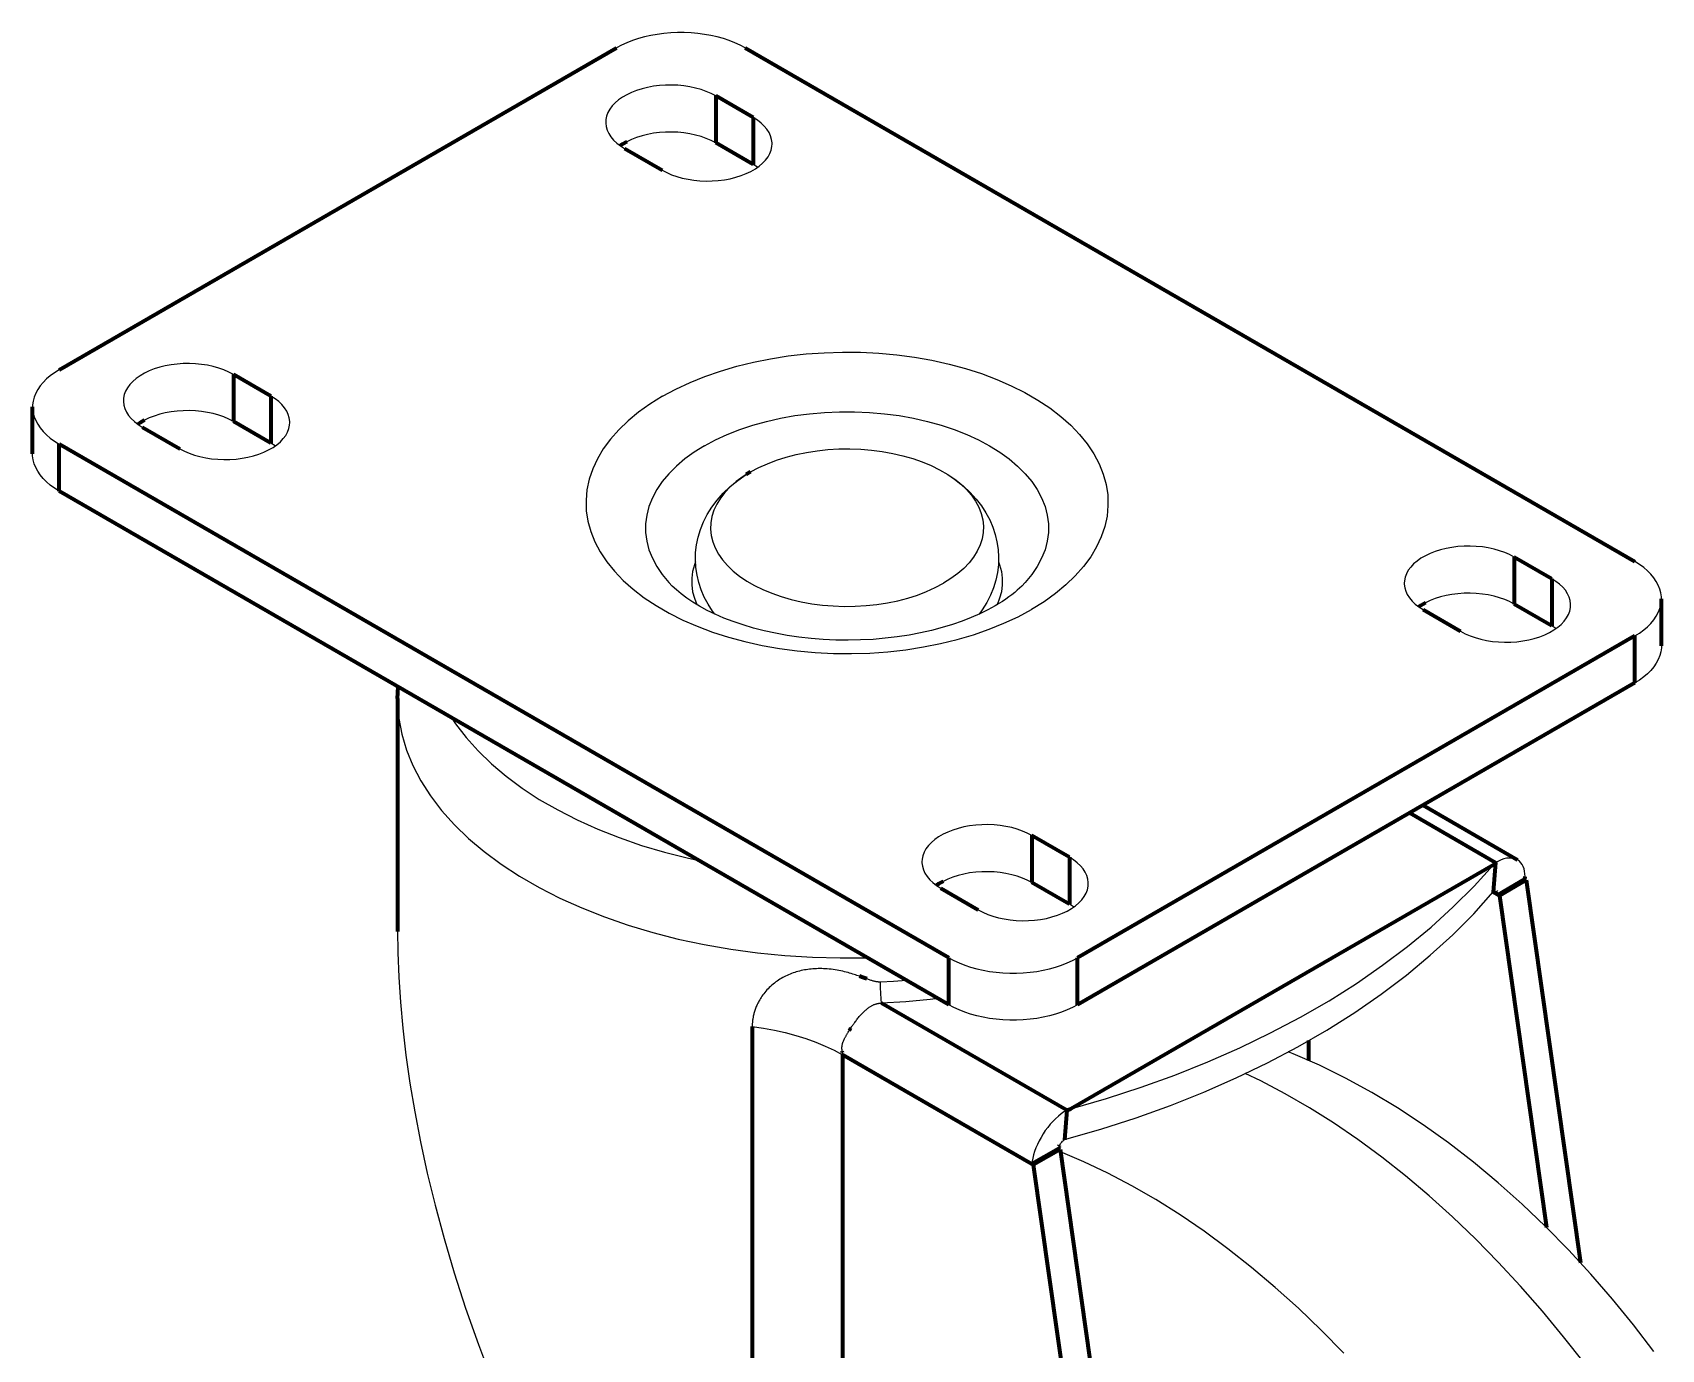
# Model space of a CAD drawing. Header units: millimetres. Extents: x 0 to 559, y 0 to 432.
# Drawn here: x 327.7 to 435.2, y 114.8 to 201.6 of the extents above; entities that cross this region are included whole.
import ezdxf

# ---------------------------------------------------------------- set-up
doc = ezdxf.new("R2010")
doc.units = ezdxf.units.MM
doc.layers.add('CAXA0', color=7, linetype='Continuous', lineweight=70)
doc.layers.add('CAXA3', color=7, linetype='Continuous', lineweight=25)

msp = doc.modelspace()

# ---------------------------------------------------------------- linework, layer by layer
at = {"layer": 'CAXA0', "color": 7, "linetype": 'Continuous', "lineweight": 70}
for p, q in [((329.462562, 179.384861), (366.231961, 200.613557)), ((374.717243, 200.613578), (433.40735, 166.729595)), ((372.772722, 197.449694), (372.772722, 194.346985)), ((375.247606, 196.020851), (372.772722, 197.449694)), ((375.247606, 196.020851), (375.247606, 192.918142)), ((366.622282, 194.261721), (366.478928, 194.161714)), ((366.909971, 194.427817), (366.622282, 194.261721)), ((366.762339, 193.979619), (369.237223, 192.550776)), ((375.247606, 192.918142), (372.772722, 194.346985)), ((340.953049, 179.078707), (340.953049, 175.975998)), ((343.427933, 177.649865), (340.953049, 179.078707)), ((343.427933, 177.649865), (343.427933, 174.547155)), ((327.70522, 173.832708), (327.70522, 176.935417)), ((334.80261, 175.890734), (334.659255, 175.790727)), ((335.090299, 176.056831), (334.80261, 175.890734)), ((334.942667, 175.608632), (337.417551, 174.179789)), ((343.427933, 174.547155), (340.953049, 175.975998)), ((329.462597, 171.383243), (329.462597, 174.485952)), ((388.152704, 140.601969), (329.462597, 174.485952)), ((375.070986, 172.648935), (374.782272, 172.473582)), ((388.152704, 137.49926), (329.462597, 171.383243)), ((425.452396, 167.035758), (425.452396, 163.933049)), ((427.927281, 165.606915), (425.452396, 167.035758)), ((427.927281, 165.606915), (427.927281, 162.504206)), ((419.301957, 163.847785), (419.158602, 163.747778)), ((419.589646, 164.013881), (419.301957, 163.847785)), ((419.442014, 163.565683), (421.916898, 162.13684)), ((427.927281, 162.504206), (425.452396, 163.933049)), ((435.164727, 161.177421), (435.164727, 164.28013)), ((433.407385, 161.830686), (396.637986, 140.60199)), ((433.407385, 158.727977), (433.407385, 161.830686)), ((351.783171, 157.707035), (351.814004, 158.478944)), ((433.407385, 158.727977), (396.637986, 137.499281)), ((351.783171, 157.707035), (351.783171, 142.342885)), ((419.436593, 150.661984), (425.667566, 147.064612)), ((418.557933, 150.154693), (424.222089, 146.884564)), ((393.632724, 148.664771), (393.632724, 145.562062)), ((396.107608, 147.235928), (393.632724, 148.664771)), ((396.107608, 147.235928), (396.107608, 144.133219)), ((424.088214, 146.733816), (396.199043, 130.632091)), ((424.222089, 146.884564), (424.067429, 144.932599)), ((387.482284, 145.476798), (387.33893, 145.376791)), ((387.769973, 145.642894), (387.482284, 145.476798)), ((387.622341, 145.194696), (390.097225, 143.765853)), ((396.107608, 144.133219), (393.632724, 145.562062)), ((426.158998, 145.781951), (424.391239, 144.761341)), ((426.250577, 145.719828), (424.482817, 144.699217)), ((426.158955, 145.781926), (426.167399, 145.966357)), ((426.250577, 145.719828), (426.158998, 145.774102)), ((426.250577, 145.719828), (429.817725, 120.481454)), ((424.06606, 144.941025), (424.391239, 144.753491)), ((424.113856, 144.955892), (424.067429, 144.932599)), ((424.15762, 144.971954), (424.113856, 144.955892)), ((424.308309, 144.962619), (424.274131, 144.976589)), ((424.482817, 144.699217), (424.391239, 144.753491)), ((424.482817, 144.699217), (427.575721, 122.816231)), ((388.152704, 137.49926), (388.152704, 140.601969)), ((396.637986, 137.499281), (396.637986, 140.60199)), ((382.409185, 139.329681), (382.2566, 139.384372)), ((382.74226, 139.208632), (382.409185, 139.329681)), ((395.937936, 130.554798), (383.71707, 137.610359)), ((375.183204, 136.073618), (375.183204, 84.60367)), ((381.590634, 135.81105), (381.642328, 135.890744)), ((381.642328, 135.890744), (381.696961, 135.97356)), ((381.12751, 134.351148), (381.116162, 134.442992)), ((411.897394, 133.822524), (411.897394, 135.142628)), ((381.138377, 134.200182), (381.138377, 80.735044)), ((393.632222, 126.994871), (381.138377, 134.200182)), ((395.937936, 130.554798), (395.783276, 128.602833)), ((395.937936, 130.554798), (396.199043, 130.632091)), ((395.399981, 128.02333), (393.632222, 127.00272)), ((395.49156, 127.961207), (393.7238, 126.940597)), ((395.49156, 127.961207), (395.399981, 128.015481)), ((395.43991, 128.179513), (395.464181, 128.235607)), ((395.49156, 127.961207), (403.768155, 69.402439)), ((393.7238, 126.940597), (393.632222, 126.994871)), ((393.7238, 126.940597), (402.000395, 68.381828))]:
    msp.add_line(p, q, dxfattribs=at)
at = {"layer": 'CAXA3', "color": 7, "linetype": 'Continuous', "lineweight": 25}
for points in [[(374.717243, 200.613578), (374.384878, 200.791133), (374.034727, 200.952346), (373.666791, 201.097217), (373.278821, 201.226371), (372.873066, 201.339184), (372.456271, 201.433779), (372.028249, 201.509852), (371.589187, 201.567708), (371.146382, 201.606385), (370.699771, 201.625563), (370.249418, 201.625562), (369.802808, 201.606382), (369.360004, 201.567703), (368.920942, 201.509845), (368.492922, 201.433769), (368.076127, 201.339172), (367.670374, 201.226358), (367.282406, 201.097202), (366.914472, 200.952329), (366.564324, 200.791114), (366.231961, 200.613557)], [(372.772722, 197.449694), (372.468257, 197.60859), (372.145457, 197.7481), (371.804323, 197.868225), (371.441454, 197.969697), (371.060251, 198.051784), (370.670916, 198.112287), (370.273229, 198.150626), (369.867411, 198.167382), (369.464321, 198.162108), (369.064035, 198.134207), (368.666479, 198.084276), (368.282291, 198.01365), (367.911835, 197.92177), (367.554747, 197.809197), (367.220586, 197.678941), (366.909971, 197.530527), (366.622282, 197.36443), (366.36522, 197.185098), (366.13961, 196.992172), (365.944627, 196.786009), (365.785488, 196.572128), (365.663162, 196.35032), (365.57668, 196.120794), (365.528358, 195.889691), (365.517901, 195.715554)], [(365.517901, 195.715554), (365.519225, 195.656971), (365.548252, 195.422675), (365.61466, 195.193074), (365.719461, 194.968295), (365.861644, 194.748211), (366.037403, 194.538713), (366.245472, 194.341763), (366.487117, 194.155398), (366.762339, 193.979619)], [(376.492045, 194.284916), (376.49072, 194.343499), (376.461694, 194.577795), (376.395285, 194.807396), (376.290485, 195.032175), (376.148302, 195.252259), (375.972542, 195.461758), (375.764474, 195.658708), (375.522828, 195.845072), (375.247606, 196.020851)], [(372.772722, 194.346985), (372.468257, 194.505881), (372.145457, 194.645391), (371.804323, 194.765516), (371.441454, 194.866988), (371.060251, 194.949074), (370.670916, 195.009578), (370.273229, 195.047917), (369.867411, 195.064673), (369.464321, 195.059398), (369.064035, 195.031498), (368.666479, 194.981566), (368.282291, 194.910941), (367.911835, 194.819061), (367.554747, 194.706487), (367.220586, 194.576232), (366.909971, 194.427817)], [(369.237223, 192.550776), (369.541689, 192.39188), (369.864488, 192.25237), (370.205622, 192.132245), (370.568491, 192.030773), (370.949694, 191.948687), (371.33903, 191.888183), (371.736716, 191.849844), (372.142535, 191.833088), (372.545624, 191.838363), (372.94591, 191.866263), (373.343467, 191.916195), (373.727654, 191.986821), (374.098111, 192.0787), (374.455198, 192.191274), (374.789359, 192.321529), (375.099974, 192.469944), (375.387663, 192.63604), (375.644726, 192.815372), (375.870335, 193.008298), (376.065318, 193.214461), (376.224457, 193.428342), (376.346783, 193.65015), (376.433265, 193.879677), (376.481587, 194.110779), (376.492045, 194.284916)], [(375.531018, 192.736047), (375.522828, 192.742363), (375.247606, 192.918142)], [(369.258168, 177.637897), (370.145213, 178.114398), (371.077803, 178.550409), (372.055939, 178.945929), (373.084813, 179.302485), (374.159232, 179.618551), (375.26362, 179.889543), (376.398413, 180.114806), (377.563174, 180.294996), (378.741018, 180.4275), (379.932134, 180.511624), (381.136333, 180.548063), (382.336155, 180.536287), (383.531537, 180.475596), (384.722543, 180.366691), (385.891906, 180.211151), (387.03931, 180.008297), (388.165071, 179.758808), (389.252868, 179.466301), (390.302147, 179.13015), (391.313462, 178.750981), (392.27215, 178.334291), (393.177446, 177.879534), (394.030115, 177.387257), (394.817796, 176.864595), (395.539542, 176.311108), (396.1963, 175.727236), (396.778548, 175.121446), (397.285201, 174.493418), (397.717344, 173.843471), (398.068712, 173.181028), (398.338129, 172.505907), (398.52677, 171.81829), (398.631902, 171.128146), (398.652308, 170.435438), (398.589203, 169.740204), (398.443504, 169.052522), (398.214007, 168.372502), (397.901914, 167.700034), (397.511751, 167.044869), (397.042381, 166.407257), (396.494941, 165.786947), (395.877366, 165.192932), (395.192304, 164.62821), (394.437109, 164.089783), (393.61178, 163.57765)], [(340.953049, 179.078707), (340.648584, 179.237603), (340.325785, 179.377114), (339.984651, 179.497238), (339.621782, 179.59871), (339.240578, 179.680797), (338.851243, 179.7413), (338.453557, 179.779639), (338.047738, 179.796395), (337.644649, 179.791121), (337.244363, 179.76322), (336.846806, 179.713289), (336.462619, 179.642663), (336.092162, 179.550784), (335.735075, 179.43821), (335.400914, 179.307954), (335.090299, 179.15954), (334.80261, 178.993444), (334.545547, 178.814111), (334.319938, 178.621185), (334.124954, 178.415022), (333.965815, 178.201141), (333.843489, 177.979333), (333.757008, 177.749807), (333.708685, 177.518705), (333.698228, 177.344567)], [(329.462562, 179.384861), (329.155023, 179.192973), (328.87579, 178.990816), (328.624862, 178.778391), (328.401157, 178.5544), (328.205758, 178.320141), (328.041912, 178.079507), (327.910147, 177.832392), (327.809936, 177.578903), (327.742944, 177.323253), (327.709727, 177.065406), (327.705575, 176.935417)], [(333.698228, 177.344567), (333.699552, 177.285984), (333.728579, 177.051688), (333.794988, 176.822087), (333.899788, 176.597308), (334.041971, 176.377224), (334.217731, 176.167726), (334.425799, 175.970776), (334.667444, 175.784411), (334.942667, 175.608632)], [(344.672372, 175.913929), (344.671048, 175.972512), (344.642021, 176.206808), (344.575612, 176.436409), (344.470812, 176.661188), (344.328629, 176.881272), (344.152869, 177.090771), (343.944801, 177.287721), (343.703156, 177.474085), (343.427933, 177.649865)], [(369.258168, 177.637897), (368.432838, 177.125764), (367.677643, 176.587337), (366.992581, 176.022615), (366.375007, 175.4286), (365.827566, 174.80829), (365.358196, 174.170678), (364.968033, 173.515513), (364.655941, 172.843045), (364.426443, 172.163026), (364.280744, 171.475343), (364.217639, 170.780109), (364.238045, 170.087401), (364.343177, 169.397257), (364.531818, 168.70964), (364.801235, 168.034519), (365.152603, 167.372076), (365.584746, 166.722129), (366.091399, 166.094101), (366.673647, 165.488311), (367.330405, 164.90444), (368.052151, 164.350952), (368.839832, 163.828291), (369.692502, 163.336013), (370.597797, 162.881256), (371.556485, 162.464566), (372.5678, 162.085397), (373.617079, 161.749246), (374.704876, 161.456739)], [(327.705575, 176.935417), (327.709729, 176.805399), (327.74295, 176.547552), (327.809945, 176.291902), (327.91016, 176.038413), (328.041929, 175.791299), (328.205778, 175.550666), (328.40118, 175.316408), (328.624888, 175.092418), (328.875819, 174.879994), (329.155055, 174.677839), (329.462597, 174.485952)], [(340.953049, 175.975998), (340.648584, 176.134894), (340.325785, 176.274404), (339.984651, 176.394529), (339.621782, 176.496001), (339.240578, 176.578087), (338.851243, 176.638591), (338.453557, 176.67693), (338.047738, 176.693686), (337.644649, 176.688411), (337.244363, 176.660511), (336.846806, 176.61058), (336.462619, 176.539954), (336.092162, 176.448074), (335.735075, 176.335501), (335.400914, 176.205245), (335.090299, 176.056831)], [(372.033595, 174.372319), (372.762443, 174.762763), (373.539791, 175.120669), (374.361293, 175.444035), (375.222354, 175.731054), (376.118158, 175.98012), (377.043695, 176.18984), (377.993791, 176.359042), (378.963131, 176.486779), (379.946295, 176.572336), (380.937784, 176.615236), (381.932053, 176.615239), (382.923543, 176.572343), (383.906707, 176.486791), (384.876049, 176.359058), (385.826147, 176.189861), (386.751688, 175.980146), (387.647496, 175.731084), (388.50856, 175.444069), (389.330067, 175.120707), (390.10742, 174.762805), (390.836274, 174.372364), (391.512552, 173.95157), (392.132472, 173.502774), (392.692568, 173.028486), (393.189706, 172.53136), (393.621107, 172.014175), (393.984358, 171.479823), (394.277428, 170.931293), (394.498678, 170.371652), (394.64687, 169.80403), (394.721176, 169.231602), (394.72118, 168.657568), (394.646883, 168.08514), (394.498699, 167.517518), (394.277457, 166.957876), (393.984395, 166.409344), (393.621151, 165.874991), (393.189758, 165.357803), (392.966424, 165.123787)], [(337.417551, 174.179789), (337.722016, 174.020893), (338.044815, 173.881383), (338.385949, 173.761258), (338.748818, 173.659786), (339.130022, 173.5777), (339.519357, 173.517196), (339.917043, 173.478857), (340.322862, 173.462101), (340.725951, 173.467376), (341.126237, 173.495276), (341.523794, 173.545208), (341.907981, 173.615834), (342.278438, 173.707713), (342.635525, 173.820287), (342.969686, 173.950542), (343.280301, 174.098957), (343.56799, 174.265053), (343.825053, 174.444385), (344.050662, 174.637311), (344.245646, 174.843474), (344.404785, 175.057355), (344.527111, 175.279163), (344.613592, 175.50869), (344.661915, 175.739792), (344.672372, 175.913929)], [(343.711345, 174.36506), (343.703156, 174.371376), (343.427933, 174.547155)], [(372.033595, 174.372319), (371.357323, 173.951521), (370.737409, 173.502722), (370.177321, 173.028432), (369.68019, 172.531303), (369.248796, 172.014116), (368.885552, 171.479762), (368.59249, 170.931231), (368.371249, 170.371589), (368.223065, 169.803967), (368.148767, 169.231538), (368.148771, 168.657505), (368.223077, 168.085076), (368.371269, 167.517455), (368.592519, 166.957814), (368.885589, 166.409284), (369.24884, 165.874932), (369.680241, 165.357747), (369.903523, 165.123787)], [(375.070986, 172.648935), (375.610225, 172.935159), (376.17953, 173.192668), (376.778901, 173.421464), (377.412597, 173.622652), (378.076359, 173.795126), (378.75741, 173.935566), (379.456087, 174.043352), (380.172054, 174.119105), (380.89153, 174.161365), (381.614583, 174.169485), (382.341145, 174.144114), (383.057232, 174.085738), (383.76264, 173.99372), (384.457573, 173.868699), (385.128655, 173.71308), (385.775422, 173.526272), (386.398339, 173.308867), (386.985414, 173.065049), (387.535953, 172.794307), (388.087925, 172.473712)], [(329.462597, 171.383243), (329.155055, 171.57513), (328.875819, 171.777285), (328.624888, 171.989709), (328.40118, 172.213699), (328.205778, 172.447957), (328.041929, 172.68859), (327.91016, 172.935704), (327.809945, 173.189193), (327.74295, 173.444843), (327.709729, 173.702689), (327.705575, 173.832708)], [(372.707321, 163.275557), (372.564469, 163.461692), (372.268351, 163.921743), (372.019772, 164.3897), (371.816871, 164.864006), (371.656632, 165.348518), (371.539538, 165.840695), (371.465997, 166.336823), (371.435748, 166.839146), (371.449676, 167.344503), (371.508234, 167.849179), (371.61261, 168.354469), (371.763603, 168.856645), (371.961586, 169.352109), (372.209259, 169.842248), (372.50909, 170.32542), (372.860683, 170.79559), (373.263544, 171.248337), (373.717771, 171.680692), (374.223806, 172.090166), (374.781638, 172.473915)], [(374.782272, 172.473582), (374.57523, 172.337608), (374.129209, 172.008922), (373.732923, 171.662878), (373.384455, 171.297017), (373.085723, 170.913798), (372.842475, 170.520597), (372.655787, 170.117221), (372.524584, 169.703863), (372.451392, 169.288479), (372.437333, 168.87103), (372.481285, 168.451555), (372.582401, 168.038128), (372.74179, 167.630867), (372.958342, 167.229654), (373.227891, 166.842212), (373.551462, 166.468807), (373.92803, 166.109173), (374.350346, 165.770232), (374.819296, 165.452385), (375.333994, 165.155231), (375.884533, 164.884489), (376.471608, 164.640671), (377.094525, 164.423265), (377.741293, 164.236457), (378.412374, 164.080839), (379.107307, 163.955817), (379.812715, 163.863799), (380.528802, 163.805424), (381.255364, 163.780052), (381.978417, 163.788172), (382.697893, 163.830433), (383.41386, 163.906185), (384.112537, 164.013971), (384.793588, 164.154411), (385.45735, 164.326886), (386.091046, 164.528074), (386.690417, 164.756869), (387.259722, 165.014379), (387.798961, 165.300602)], [(388.087925, 172.473712), (388.519602, 172.179305), (388.941917, 171.840364), (389.318485, 171.48073), (389.642057, 171.107325), (389.911605, 170.719883), (390.128158, 170.31867), (390.287546, 169.911409), (390.388662, 169.497983), (390.432614, 169.078508), (390.418556, 168.661059), (390.345363, 168.245675), (390.21416, 167.832317), (390.027472, 167.42894), (389.784225, 167.035739), (389.485492, 166.65252), (389.137024, 166.28666), (388.740738, 165.940616), (388.294717, 165.61193), (387.798961, 165.300602)], [(388.08831, 172.473915), (388.633047, 172.09992), (389.126619, 171.703027), (389.569448, 171.286271), (389.961706, 170.853207), (390.304975, 170.406048), (390.601167, 169.946015), (390.849818, 169.478072), (391.05279, 169.003776), (391.213098, 168.519274), (391.33026, 168.027105), (391.403869, 167.530982), (391.434186, 167.028663), (391.420327, 166.523308), (391.361839, 166.018632), (391.257535, 165.513339), (391.106616, 165.011156), (390.908707, 164.515683)], [(425.452396, 167.035758), (425.147931, 167.194654), (424.825132, 167.334164), (424.483998, 167.454289), (424.121129, 167.555761), (423.739926, 167.637847), (423.35059, 167.698351), (422.952904, 167.73669), (422.547085, 167.753446), (422.143996, 167.748171), (421.74371, 167.720271), (421.346153, 167.670339), (420.961966, 167.599714), (420.591509, 167.507834), (420.234422, 167.39526), (419.900261, 167.265005), (419.589646, 167.11659), (419.301957, 166.950494), (419.044894, 166.771162), (418.819285, 166.578236), (418.624301, 166.372073), (418.465163, 166.158192), (418.342836, 165.936384), (418.256355, 165.706857), (418.208032, 165.475755), (418.197575, 165.301618)], [(371.443313, 166.713518), (371.363712, 166.512162), (371.249472, 166.074563), (371.192193, 165.633259), (371.192197, 165.190718), (371.249482, 164.749414), (371.363728, 164.311815), (371.528567, 163.894864)], [(391.425614, 166.716097), (391.506219, 166.512211), (391.620466, 166.074612), (391.677751, 165.633308), (391.677754, 165.190767), (391.620475, 164.749463), (391.506235, 164.311863), (391.335672, 163.880417)], [(435.164372, 164.28013), (435.160219, 164.410149), (435.126997, 164.667995), (435.060002, 164.923645), (434.959787, 165.177134), (434.828019, 165.424248), (434.66417, 165.664881), (434.468767, 165.899139), (434.245059, 166.123129), (433.994128, 166.335553), (433.714892, 166.537708), (433.40735, 166.729595)], [(429.171719, 163.87098), (429.170395, 163.929563), (429.141368, 164.163859), (429.07496, 164.39346), (428.970159, 164.618239), (428.827976, 164.838323), (428.652216, 165.047822), (428.444148, 165.244771), (428.202503, 165.431136), (427.927281, 165.606915)], [(391.21179, 163.815367), (390.725799, 163.549693), (390.199274, 163.291685), (389.633519, 163.043758), (389.030198, 162.808241), (388.3914, 162.587384), (387.71933, 162.383233), (387.015825, 162.19754), (386.284049, 162.032225), (385.528302, 161.889137), (384.751617, 161.769562), (383.957325, 161.674644), (383.15039, 161.60545), (382.334351, 161.562603), (381.512826, 161.546546), (380.691002, 161.557491), (379.872543, 161.595358), (379.061125, 161.659876), (378.261944, 161.750386), (377.478511, 161.866088), (376.714214, 162.006003), (375.973912, 162.168595), (375.260701, 162.352352), (374.577321, 162.55564), (373.927834, 162.776122), (373.314774, 163.011575), (372.739811, 163.259851), (372.205471, 163.518148), (371.713659, 163.783529), (371.264703, 164.053581), (370.858905, 164.32572), (370.496816, 164.596896), (370.178552, 164.863932), (369.903523, 165.123787)], [(390.908707, 164.515683), (390.66111, 164.02553), (390.361358, 163.54234), (390.161642, 163.275194)], [(392.966424, 165.123787), (392.82245, 164.983812), (392.665891, 164.841343), (392.496639, 164.696893), (392.314729, 164.551045), (392.120103, 164.404263), (391.912499, 164.256843), (391.691816, 164.109194), (391.458211, 163.961875), (391.21179, 163.815367)], [(418.197575, 165.301618), (418.1989, 165.243035), (418.227926, 165.008739), (418.294335, 164.779138), (418.399135, 164.554359), (418.541318, 164.334275), (418.717078, 164.124776), (418.925146, 163.927826), (419.166792, 163.741462), (419.442014, 163.565683)], [(425.452396, 163.933049), (425.147931, 164.091945), (424.825132, 164.231455), (424.483998, 164.35158), (424.121129, 164.453052), (423.739926, 164.535138), (423.35059, 164.595642), (422.952904, 164.633981), (422.547085, 164.650737), (422.143996, 164.645462), (421.74371, 164.617562), (421.346153, 164.56763), (420.961966, 164.497004), (420.591509, 164.405125), (420.234422, 164.292551), (419.900261, 164.162296), (419.589646, 164.013881)], [(387.606327, 161.326004), (388.710715, 161.596996), (389.785134, 161.913062), (390.814008, 162.269618), (391.792144, 162.665138), (392.724735, 163.101149), (393.61178, 163.57765)], [(421.916898, 162.13684), (422.221363, 161.977944), (422.544163, 161.838434), (422.885297, 161.718309), (423.248166, 161.616837), (423.629369, 161.534751), (424.018704, 161.474247), (424.416391, 161.435908), (424.822209, 161.419152), (425.225298, 161.424427), (425.625585, 161.452327), (426.023141, 161.502258), (426.407329, 161.572884), (426.777785, 161.664764), (427.134873, 161.777337), (427.469033, 161.907593), (427.779649, 162.056007), (428.067337, 162.222104), (428.3244, 162.401436), (428.55001, 162.594362), (428.744993, 162.800525), (428.904132, 163.014406), (429.026458, 163.236214), (429.11294, 163.46574), (429.161262, 163.696843), (429.171719, 163.87098)], [(433.407385, 161.830686), (433.714924, 162.022574), (433.994158, 162.224731), (434.245085, 162.437156), (434.46879, 162.661147), (434.66419, 162.895406), (434.828035, 163.13604), (434.9598, 163.383155), (435.060011, 163.636644), (435.127003, 163.892294), (435.16022, 164.150141), (435.164372, 164.28013)], [(428.210692, 162.322111), (428.202503, 162.328427), (427.927281, 162.504206)], [(374.704876, 161.456739), (375.830637, 161.20725), (376.978041, 161.004396), (378.147404, 160.848856), (379.33841, 160.739951), (380.533792, 160.67926), (381.733614, 160.667485), (382.937813, 160.703923), (384.128929, 160.788047), (385.306773, 160.920551), (386.471535, 161.100741), (387.606327, 161.326004)], [(435.164372, 161.177421), (435.16022, 161.047432), (435.127003, 160.789585), (435.060011, 160.533935), (434.9598, 160.280446), (434.828035, 160.033331), (434.66419, 159.792697), (434.46879, 159.558438), (434.245085, 159.334446), (433.994158, 159.122022), (433.714924, 158.919865), (433.407385, 158.727977)], [(351.783171, 157.707035), (351.786689, 157.443339), (351.87104, 156.390089), (352.067536, 155.341834), (352.375434, 154.302552), (352.793564, 153.276183), (353.320341, 152.266623), (353.953766, 151.2777), (354.691437, 150.313165), (355.530555, 149.376678), (356.467938, 148.471791), (357.500029, 147.601937), (358.622914, 146.770414), (359.832332, 145.980378), (361.123697, 145.234825), (362.492109, 144.536584), (363.932379, 143.888302), (365.439041, 143.29244), (367.006382, 142.751257), (368.628455, 142.266806), (370.299107, 141.840926), (372.012002, 141.475231), (373.760642, 141.171109), (375.538392, 140.929714), (377.338511, 140.75196), (379.154169, 140.638523), (380.978478, 140.589833), (382.771925, 140.605784)], [(355.349369, 156.437846), (355.609821, 156.031221), (356.303039, 155.12481), (357.09159, 154.244757), (357.972485, 153.3944), (358.942381, 152.576964), (359.997599, 151.79555), (361.134136, 151.053123), (362.347682, 150.352498), (363.633632, 149.696333), (364.987109, 149.087118), (366.402978, 148.527163), (367.875868, 148.018593), (369.400193, 147.563336), (370.97017, 147.16312), (371.674478, 147.012753)], [(393.632724, 148.664771), (393.328259, 148.823667), (393.005459, 148.963177), (392.664325, 149.083302), (392.301456, 149.184774), (391.920253, 149.26686), (391.530918, 149.327364), (391.133231, 149.365703), (390.727413, 149.382459), (390.324323, 149.377184), (389.924037, 149.349284), (389.52648, 149.299353), (389.142293, 149.228727), (388.771836, 149.136847), (388.414749, 149.024274), (388.080588, 148.894018), (387.769973, 148.745604), (387.482284, 148.579507), (387.225222, 148.400175), (386.999612, 148.207249), (386.804629, 148.001086), (386.64549, 147.787205), (386.523164, 147.565397), (386.436682, 147.335871), (386.38836, 147.104768), (386.377902, 146.930631)], [(397.352047, 145.499993), (397.350722, 145.558576), (397.321696, 145.792872), (397.255287, 146.022473), (397.150486, 146.247252), (397.008304, 146.467336), (396.832544, 146.676835), (396.624475, 146.873785), (396.38283, 147.060149), (396.107608, 147.235928)], [(386.377902, 146.930631), (386.379227, 146.872048), (386.408253, 146.637752), (386.474662, 146.408151), (386.579463, 146.183372), (386.721645, 145.963288), (386.897405, 145.753789), (387.105474, 145.556839), (387.347119, 145.370475), (387.622341, 145.194696)], [(393.632724, 145.562062), (393.328259, 145.720958), (393.005459, 145.860468), (392.664325, 145.980593), (392.301456, 146.082065), (391.920253, 146.164151), (391.530918, 146.224655), (391.133231, 146.262994), (390.727413, 146.27975), (390.324323, 146.274475), (389.924037, 146.246575), (389.52648, 146.196643), (389.142293, 146.126017), (388.771836, 146.034138), (388.414749, 145.921564), (388.080588, 145.791309), (387.769973, 145.642894)], [(396.199043, 130.632091), (398.55, 131.317684), (400.839487, 132.06309), (403.067503, 132.868308), (405.237669, 133.73492), (407.346365, 134.661344), (409.382724, 135.642842), (411.34631, 136.679674), (413.237558, 137.771581), (415.046908, 138.913041), (416.773979, 140.104347), (418.419152, 141.345207), (419.974004, 142.629223), (421.435728, 143.954264), (422.807131, 145.322462), (424.088214, 146.733816)], [(424.088214, 146.733816), (424.103147, 146.750548), (424.222089, 146.884564)], [(425.667809, 147.064476), (425.552605, 147.119574), (425.414291, 147.161257), (425.266511, 147.182534), (425.109035, 147.182958), (424.942094, 147.162976), (424.769544, 147.123095), (424.592669, 147.063484), (424.410184, 146.983974), (424.222089, 146.884564)], [(426.167399, 145.966357), (426.160298, 146.142081), (426.137651, 146.309098), (426.09935, 146.47), (426.045503, 146.622195), (425.976441, 146.757902), (425.891411, 146.875557), (425.791165, 146.976724), (425.667809, 147.064476)], [(390.097225, 143.765853), (390.40169, 143.606957), (390.72449, 143.467447), (391.065624, 143.347322), (391.428493, 143.24585), (391.809696, 143.163764), (392.199031, 143.10326), (392.596718, 143.064921), (393.002537, 143.048165), (393.405626, 143.05344), (393.805912, 143.08134), (394.203469, 143.131271), (394.587656, 143.201897), (394.958113, 143.293777), (395.3152, 143.40635), (395.649361, 143.536606), (395.959976, 143.68502), (396.247665, 143.851117), (396.504727, 144.030449), (396.730337, 144.223375), (396.92532, 144.429538), (397.084459, 144.643419), (397.206785, 144.865227), (397.293267, 145.094753), (397.341589, 145.325856), (397.352047, 145.499993)], [(395.782338, 128.615712), (398.174763, 129.305332), (400.503729, 130.056478), (402.769237, 130.869147), (404.974927, 131.744943), (407.117158, 132.682264), (409.185012, 133.676306), (411.178174, 134.727389), (413.096959, 135.835193), (414.931385, 136.993956), (416.680969, 138.2039), (418.346195, 139.464802), (419.918533, 140.770239), (421.395141, 142.118068), (422.778861, 143.510431), (424.069695, 144.947327)], [(396.391019, 143.951124), (396.38283, 143.95744), (396.107608, 144.133219)], [(424.274131, 144.976589), (424.237758, 144.982302), (424.198723, 144.980785), (424.15762, 144.971954)], [(424.390977, 144.76119), (424.390657, 144.806996), (424.384804, 144.847993), (424.373418, 144.884182), (424.356135, 144.916285), (424.33332, 144.94358), (424.308309, 144.962619)], [(351.783177, 142.402995), (351.801536, 140.942783), (351.864348, 139.330229), (351.973088, 137.669476), (352.129664, 135.955917), (352.337539, 134.177491), (352.599462, 132.335667), (352.918089, 130.43201), (353.298823, 128.455078), (353.745594, 126.405016), (354.261618, 124.286163), (354.852932, 122.094051), (355.523161, 119.831298), (356.27621, 117.50166), (357.119975, 115.103354), (358.056235, 112.644042)], [(382.2566, 139.384372), (382.175273, 139.412796), (382.09026, 139.441972), (382.001687, 139.471832), (381.909312, 139.501924), (381.813057, 139.532323), (381.713002, 139.562995), (381.609141, 139.593327), (381.501445, 139.623368), (381.389946, 139.653115), (381.274734, 139.681877), (381.155369, 139.709747), (381.032295, 139.736685), (380.90694, 139.761791), (380.778852, 139.785004), (380.648487, 139.806421), (380.518627, 139.825343), (380.389739, 139.841529), (380.261362, 139.85521), (380.134884, 139.866372), (380.010972, 139.874919), (379.888962, 139.880915), (379.768254, 139.884587), (379.648748, 139.885972), (379.530545, 139.885015), (379.413349, 139.881807), (379.297042, 139.876355), (379.181745, 139.86864), (379.067522, 139.858717), (378.954398, 139.846586), (378.842351, 139.832234), (378.731374, 139.815695), (378.621476, 139.796973), (378.512651, 139.776051), (378.404869, 139.75293), (378.298129, 139.727616), (378.192433, 139.700091), (378.087752, 139.670321), (377.984074, 139.638309), (377.881411, 139.60404), (377.779772, 139.567454), (377.679131, 139.528545), (377.579514, 139.487307), (377.481004, 139.443684), (377.383587, 139.397667), (377.287276, 139.34925), (377.192195, 139.298383), (377.098476, 139.245167), (377.005984, 139.189485), (376.914442, 139.130956), (376.823632, 139.069462), (376.733771, 139.005112), (376.645229, 138.937866), (376.557752, 138.867418), (376.471592, 138.794063), (376.387883, 138.718657), (376.306721, 138.641083), (376.228004, 138.561435), (376.152569, 138.48088), (376.080613, 138.399468), (376.011931, 138.317122), (375.946759, 138.234813), (375.885195, 138.152581), (375.827132, 138.070362), (375.772498, 137.988976), (375.721343, 137.908455), (375.673608, 137.828747), (375.629058, 137.750546), (375.587769, 137.674005), (375.549659, 137.598955), (375.514254, 137.525616), (375.481574, 137.454123), (375.451596, 137.384329), (375.423782, 137.316039), (375.398098, 137.249292), (375.374576, 137.184041), (375.352781, 137.119963), (375.332655, 137.056974), (375.314255, 136.995154), (375.297326, 136.93443), (375.281825, 136.874633), (375.267794, 136.81593), (375.255098, 136.758749), (375.243765, 136.703132), (375.233766, 136.649037), (375.224893, 136.596768), (375.217168, 136.546532), (375.210567, 136.498122), (375.204808, 136.451225), (375.19987, 136.40595), (375.195773, 136.362189), (375.192302, 136.319301), (375.189419, 136.277271), (375.187162, 136.236113), (375.185422, 136.195229), (375.184165, 136.154419), (375.183426, 136.113882), (375.183204, 136.073618)], [(388.152704, 140.601969), (388.48507, 140.424414), (388.83522, 140.263201), (389.203156, 140.11833), (389.591126, 139.989176), (389.996881, 139.876363), (390.413677, 139.781768), (390.841698, 139.705695), (391.28076, 139.647839), (391.723565, 139.609162), (392.170176, 139.589984), (392.620529, 139.589985), (393.067139, 139.609165), (393.509944, 139.647844), (393.949005, 139.705703), (394.377025, 139.781778), (394.79382, 139.876375), (395.199573, 139.989189), (395.587541, 140.118345), (395.955475, 140.263218), (396.305623, 140.424433), (396.637986, 140.60199)], [(383.643068, 139.002332), (383.603998, 139.001446), (383.56416, 139.001992), (383.523553, 139.003971), (383.482187, 139.007423), (383.440051, 139.012311), (383.397122, 139.018527), (383.353427, 139.026082), (383.308938, 139.034969), (383.263545, 139.045058), (383.21732, 139.056334), (383.170191, 139.068816), (383.121832, 139.082429), (383.072257, 139.097169), (383.021453, 139.113047), (382.969049, 139.130008), (382.915061, 139.14806), (382.859473, 139.167206), (382.801871, 139.18739), (382.74226, 139.208632)], [(385.369356, 139.106191), (385.366437, 139.10594), (384.507289, 139.04694), (383.643068, 139.002332)], [(383.717535, 137.61009), (383.707815, 137.692225), (383.698262, 137.786924), (383.689038, 137.892569), (383.680301, 138.00735), (383.672202, 138.129305), (383.664879, 138.256347), (383.658456, 138.386302), (383.653044, 138.516946), (383.648736, 138.646044), (383.645605, 138.771387), (383.643705, 138.890831), (383.643068, 139.002332)], [(381.696961, 135.97356), (381.754765, 136.059685), (381.784922, 136.103971), (381.816126, 136.149361), (381.848366, 136.195759), (381.881716, 136.243186), (381.916522, 136.292081), (381.953006, 136.342651), (381.991044, 136.394566), (382.030461, 136.447445), (382.071456, 136.50149), (382.1139, 136.55636), (382.157074, 136.610906), (382.200864, 136.664995), (382.245357, 136.718683), (382.290072, 136.771166), (382.334842, 136.82229), (382.379756, 136.872196), (382.424682, 136.920556), (382.46959, 136.967381), (382.514427, 137.012679), (382.559022, 137.056155), (382.60331, 137.097799), (382.647271, 137.137678), (382.690786, 137.175625), (382.733749, 137.211614), (382.77619, 137.245755), (382.818186, 137.278093), (382.859716, 137.30867), (382.900742, 137.337526), (382.941328, 137.3647), (382.981448, 137.390229), (383.021083, 137.414158), (383.060302, 137.436529), (383.099077, 137.457378), (383.137404, 137.476749), (383.175388, 137.49469), (383.213011, 137.511242), (383.250266, 137.526436), (383.287278, 137.540304), (383.324033, 137.552886), (383.360528, 137.564206), (383.396896, 137.574266), (383.43318, 137.58311), (383.469327, 137.59075), (383.50533, 137.597138), (383.541203, 137.602299), (383.576923, 137.606264), (383.612425, 137.609003), (383.647685, 137.610526), (383.682722, 137.610879), (383.717535, 137.61009)], [(387.441878, 137.909647), (386.915936, 137.846216), (385.325632, 137.704399), (383.71707, 137.610359)], [(396.637986, 137.499281), (396.305623, 137.321724), (395.955475, 137.160509), (395.587541, 137.015636), (395.199573, 136.88648), (394.79382, 136.773666), (394.377025, 136.679069), (393.949005, 136.602993), (393.509944, 136.545135), (393.067139, 136.506456), (392.620529, 136.487276), (392.170176, 136.487275), (391.723565, 136.506453), (391.28076, 136.54513), (390.841698, 136.602986), (390.413677, 136.679059), (389.996881, 136.773654), (389.591126, 136.886466), (389.203156, 137.015621), (388.83522, 137.160492), (388.48507, 137.321705), (388.152704, 137.49926)], [(375.183204, 136.073618), (375.924349, 135.966969), (376.65224, 135.833314), (377.363929, 135.673194), (378.056532, 135.487258), (378.727243, 135.276259), (379.373344, 135.041052), (379.992219, 134.782591), (380.581359, 134.501922), (381.138377, 134.200182)], [(381.116162, 134.442992), (381.112138, 134.477942), (381.110217, 134.496415), (381.10838, 134.515606), (381.10665, 134.535515), (381.105147, 134.556264), (381.10387, 134.577891), (381.10285, 134.60037), (381.102254, 134.623729), (381.102097, 134.648017), (381.102403, 134.673199), (381.103353, 134.69918), (381.104981, 134.725973), (381.107296, 134.753578), (381.110448, 134.781878), (381.114487, 134.810894), (381.119407, 134.840616), (381.125282, 134.870876), (381.132174, 134.901719), (381.140062, 134.933106), (381.148872, 134.964746), (381.158653, 134.996635), (381.169381, 135.028774), (381.180864, 135.060874), (381.193075, 135.092823), (381.206043, 135.124724), (381.219643, 135.156611), (381.233842, 135.188412), (381.248674, 135.22019), (381.264124, 135.252176), (381.280218, 135.284415), (381.296944, 135.316853), (381.314241, 135.349575), (381.332111, 135.382573), (381.350566, 135.415843), (381.369565, 135.44948), (381.389106, 135.483468), (381.409209, 135.517808), (381.429857, 135.552616), (381.451056, 135.587878), (381.472824, 135.623591), (381.495169, 135.659884), (381.518102, 135.696742)], [(381.518102, 135.696742), (381.565813, 135.772266), (381.590634, 135.81105)], [(381.138377, 134.200182), (381.138341, 134.208271), (381.138219, 134.21651), (381.138013, 134.224901), (381.137728, 134.233396), (381.137359, 134.242042), (381.13689, 134.250984), (381.13633, 134.260215), (381.135673, 134.269744), (381.134893, 134.279744), (381.133993, 134.290236), (381.132976, 134.301202), (381.131817, 134.312763), (381.130511, 134.324966), (381.129073, 134.337769), (381.12751, 134.351148)], [(434.661796, 114.640336), (433.318056, 116.390673), (431.930392, 118.09186), (430.500596, 119.741), (429.02942, 121.336233), (427.517946, 122.875051), (425.969033, 124.353084), (424.385769, 125.765989), (422.768467, 127.111897), (421.120747, 128.386059), (419.450506, 129.581139), (417.760006, 130.694646), (416.051109, 131.724315), (414.330917, 132.665072), (412.599014, 133.516403), (410.859731, 134.275264), (410.546909, 134.394495)], [(430.079457, 113.857075), (428.712523, 115.606106), (427.309171, 117.303327), (425.872311, 118.94522), (424.40492, 120.528382), (422.910039, 122.049532), (421.390768, 123.505518), (419.850255, 124.89332), (418.291692, 126.210063), (416.718311, 127.453018), (415.133372, 128.619609), (413.540161, 129.707416), (411.941979, 130.714187), (410.342139, 131.637834), (408.743958, 132.476443), (407.706971, 132.965794)], [(395.937936, 130.554798), (395.748414, 130.436201), (395.56173, 130.302599), (395.377885, 130.153992), (395.195501, 129.989013), (395.015955, 129.809029), (394.84338, 129.61814), (394.677952, 129.41613), (394.519494, 129.203214), (394.371613, 128.984133), (394.234406, 128.758333), (394.107776, 128.526368), (393.995034, 128.294647), (393.896717, 128.062324), (393.81229, 127.830245), (393.74346, 127.607353), (393.690798, 127.396629), (393.653733, 127.195094), (393.632265, 127.002745)], [(395.400243, 128.023481), (395.4082, 128.074067), (395.421423, 128.126077), (395.43991, 128.179513)], [(395.464181, 128.235607), (395.493716, 128.293127), (395.526961, 128.348373), (395.564061, 128.400921), (395.60487, 128.451196), (395.647396, 128.496767), (395.690973, 128.536826), (395.736266, 128.572181), (395.783276, 128.602833)], [(414.210874, 114.522459), (412.72408, 116.035381), (411.213027, 117.48349), (409.680847, 118.863785), (408.130716, 120.173406), (406.565846, 121.409637), (404.98948, 122.569917), (403.404887, 123.65184), (401.815351, 124.653165), (400.224165, 125.571816), (398.634629, 126.405888), (397.050036, 127.153654), (395.514865, 127.796317)]]:
    msp.add_lwpolyline(points, dxfattribs=at)

doc.saveas('drawing.dxf')
